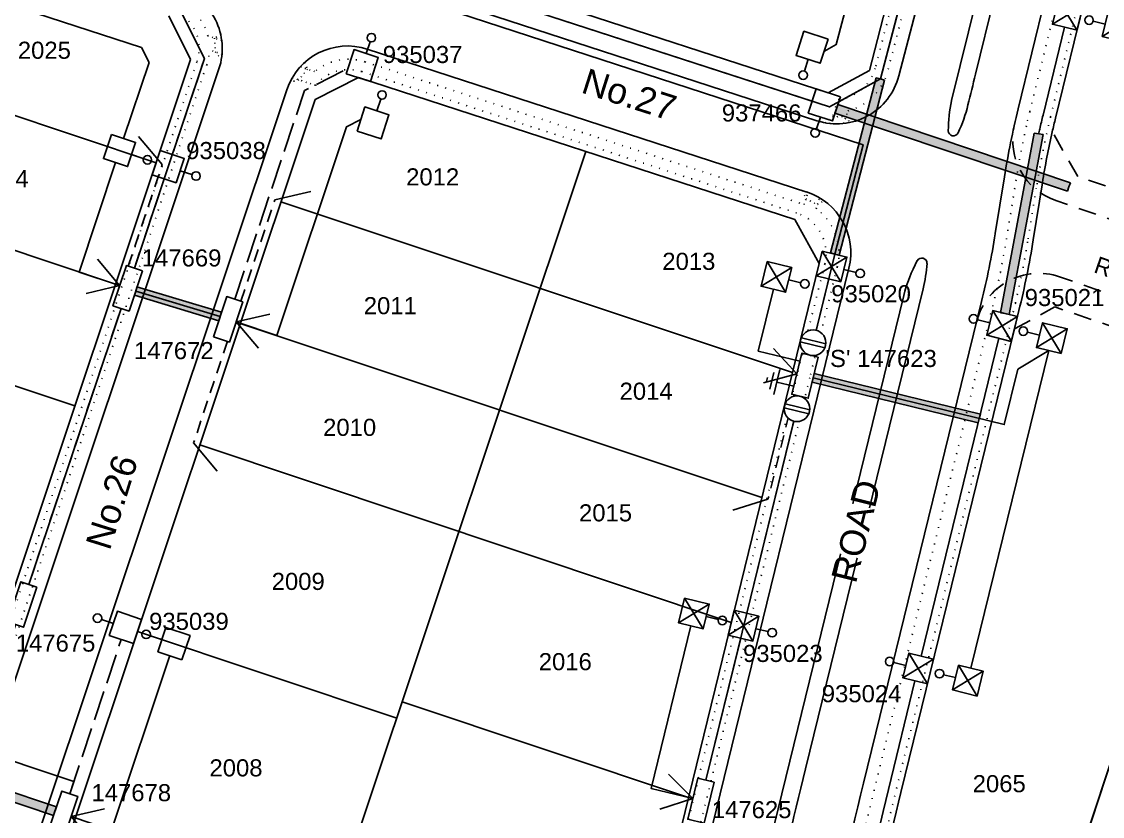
# Model space of a CAD drawing. Header units: metres. Extents: x 305482 to 305978, y 6275861 to 6276842.
# Drawn here: x 305585.5 to 305712, y 6276051.7 to 6276144.7 of the extents above; entities that cross this region are included whole.
import ezdxf
from ezdxf.enums import TextEntityAlignment as Align

# ---------------------------------------------------------------- set-up
doc = ezdxf.new("R2010")
doc.units = ezdxf.units.M
doc.header["$LTSCALE"] = 0.7
for name, pattern in [('Cable Exist OH', [1, 1, 0]), ('Dash', [5, 3, -2]), ('DOT', [6.35, 0, -6.35]), ('IE Trench LV', [6.5, 5, -1.5])]:
    doc.linetypes.add(name, pattern=pattern)
doc.layers.get('0').update_dxf_attribs({"color": 6})
for name, color, linetype in [('_User Miscellaneous11', 7, 'Continuous'), ('_User Miscellaneous3', 11, 'Continuous'), ('_User Miscellaneous4', 7, 'Continuous'), ('_User Miscellaneous7', 150, 'Continuous'), ('_User Miscellaneous8', 7, 'Continuous'), ('_User Miscellaneous9', 8, 'Continuous'), ('Cadastre Developer_SP_NEW', 4, 'Continuous'), ('Cadastre Land Parcels_SP_EXT', 4, 'Continuous'), ('Cadastre Roads_SP_NEW', 8, 'Continuous'), ('Duct_SP_NEW', 2, 'Continuous'), ('Equip_LV_NEW', 5, 'Continuous'), ('Mains_HV_NEW_V17', 2, 'Continuous'), ('Mains_LV_NEW_R6', 2, 'Continuous'), ('Mains_LV_NEW_T84', 2, 'Continuous'), ('Services_SP_NEW_UG', 2, 'Continuous'), ('SupportsUG_SP_LV_NEW', 2, 'Continuous'), ('SupportsUG_SP_LV_SL_NEW', 2, 'Continuous'), ('Trench_SP_NEW', 2, 'Continuous')]:
    doc.layers.add(name, color=color, linetype=linetype)
doc.layers.add('_User Miscellaneous5', color=7, linetype='Continuous', lineweight=35)
doc.layers.add('_User Notes', color=7, linetype='Continuous', plot=False)
doc.styles.add('ARIAL', font='arial.ttf', dxfattribs={"height": 2})
doc.styles.add('ARIAL 3.0', font='arial.ttf', dxfattribs={"height": 3})
doc.styles.add('Dot', font='dotfont.shx', dxfattribs={"height": 2})
doc.styles.add('POLE_LABEL', font='arial.ttf')
doc.styles.add('SL_LABEL', font='arial.ttf')
doc.styles.get("Standard").update_dxf_attribs({"font": 'arial.ttf'})
doc.styles.add('style1', font='iso3098b.shx')
doc.linetypes.add('Cable New UG', pattern='A,8,-1,["x",style1,S=3.5,R=0,X=0.35,Y=-1],-3.5', length=12.5)
doc.linetypes.add('Cable Z', pattern='A,8,-1,["Z",Standard,S=2.5,R=0,X=0.35,Y=-1.25],-3.5', length=12.5)
doc.linetypes.add('IE Trench HV', pattern='A,8,-2,["/",style1,S=2.5,R=0,X=0.1,Y=-1],-4.5', length=14.5)

# ---------------------------------------------------------------- blocks, each defined once
blk = doc.blocks.new('*U52')
at = {"lineweight": -3}
blk.add_lwpolyline([(-2.48, 2.49), (2.47, 2.49), (2.47, 0.51), (-2.48, 0.51)], close=True, dxfattribs=at)
for tag, flags, p in [('STREET_CODE', 9, (1.5, 3.5)), ('OWNED_BY', 9, (1.5, 3.3)), ('OPERATED_BY', 9, (1.5, 3.1)), ('STATE', 9, (1.5, 2.7)), ('SUPPORT_TYPE', 9, (1.5, 2.5)), ('MAINTAINED_BY', 9, (1.5, 2.9)), ('SUBURB', 9, (1.5, 1.7)), ('STREETNAME', 9, (1.5, 1.5)), ('USAGE', 9, (1.5, 2.3)), ('LEGEND', 9, (1.5, 2.1)), ('PARENT', 9, (1.5, 1.9)), ('LOCATION', 9, (1.5, 1.3)), ('Z', 1, (1.5, 0.9)), ('NOTES', 9, (1.5, 1.1))]:
    blk.add_attdef(tag, text='', height=0.2, dxfattribs=dict(flags=flags)).set_placement(p, align=Align.MIDDLE_LEFT)
at = {"layer": '_User Miscellaneous4', "style": 'ARIAL', "flags": 8}
blk.add_attdef('ASSET_NUM', text='', height=2, dxfattribs=at).set_placement((2, 5.5), align=Align.MIDDLE_LEFT)
blk = doc.blocks.new('A$C1B2C29DD')
at = {"layer": 'Services_SP_NEW_UG', "color": 2, "flags": 128}
for points in [[(0, 0), (-2.1, 3.44)], [(0, 0), (2.1, 3.44)]]:
    blk.add_lwpolyline(points, dxfattribs=at)
blk = doc.blocks.new('*U62')
at = {"layer": 'Services_SP_NEW_UG', "color": 2, "flags": 128}
blk.add_lwpolyline([(-14.94, -1.96), (-17.48, 1.53)], dxfattribs=at)
at = {"layer": 'Services_SP_NEW_UG', "color": 2, "linetype": 'Dash', "ltscale": 0.7, "flags": 128}
blk.add_lwpolyline([(-2.4, -0.95), (-14.94, -1.96)], dxfattribs=at)
blk = doc.blocks.new('*U63')
at = {"lineweight": -3}
blk.add_lwpolyline([(-2.47, 2.49), (2.48, 2.49), (2.48, 0.51), (-2.47, 0.51)], close=True, dxfattribs=at)
for tag, flags, p in [('STREET_CODE', 9, (1.5, 3.5)), ('OWNED_BY', 9, (1.5, 3.3)), ('OPERATED_BY', 9, (1.5, 3.1)), ('STATE', 9, (1.5, 2.7)), ('SUPPORT_TYPE', 9, (1.5, 2.5)), ('MAINTAINED_BY', 9, (1.5, 2.9)), ('SUBURB', 9, (1.5, 1.7)), ('STREETNAME', 9, (1.5, 1.5)), ('USAGE', 9, (1.5, 2.3)), ('LEGEND', 9, (1.5, 2.1)), ('PARENT', 9, (1.5, 1.9)), ('LOCATION', 9, (1.5, 1.3)), ('Z', 1, (1.5, 0.9)), ('NOTES', 9, (1.5, 1.1))]:
    blk.add_attdef(tag, text='', height=0.2, dxfattribs=dict(flags=flags)).set_placement(p, align=Align.MIDDLE_LEFT)
at = {"layer": '_User Miscellaneous4', "style": 'ARIAL', "flags": 8}
blk.add_attdef('ASSET_NUM', text='', height=2, dxfattribs=at).set_placement((2, 5.5), align=Align.MIDDLE_LEFT)
blk = doc.blocks.new('*U66')
at = {"layer": 'Services_SP_NEW_UG', "color": 2, "flags": 128}
blk.add_lwpolyline([(15, -0.75), (17.25, 2.93)], dxfattribs=at)
at = {"layer": 'Services_SP_NEW_UG', "color": 2, "linetype": 'Dash', "ltscale": 0.7, "flags": 128}
blk.add_lwpolyline([(2.47, -0.75), (15, -0.75)], dxfattribs=at)
blk = doc.blocks.new('*U68')
at = {"layer": 'Services_SP_NEW_UG', "color": 2, "flags": 128}
blk.add_lwpolyline([(15, -0.75), (17.25, 2.93)], dxfattribs=at)
at = {"layer": 'Services_SP_NEW_UG', "color": 2, "linetype": 'Dash', "ltscale": 0.7, "flags": 128}
blk.add_lwpolyline([(2.47, -0.75), (15, -0.75)], dxfattribs=at)
blk = doc.blocks.new('*U67')
at = {"layer": 'Services_SP_NEW_UG', "color": 2, "flags": 128}
blk.add_lwpolyline([(-15, -0.75), (-17.25, 2.93)], dxfattribs=at)
at = {"layer": 'Services_SP_NEW_UG', "color": 2, "linetype": 'Dash', "ltscale": 0.7, "flags": 128}
blk.add_lwpolyline([(-2.47, -0.75), (-15, -0.75)], dxfattribs=at)
blk = doc.blocks.new('*U242')
at = {"layer": '_User Miscellaneous7', "lineweight": -3}
for points in [[(0, -3.03), (0, -1.58)], [(-1.49, -3.03), (1.49, -6)], [(1.49, -3.03), (-1.49, -6)]]:
    blk.add_lwpolyline(points, dxfattribs=at)
blk.add_lwpolyline([(-1.49, -6), (1.49, -6), (1.49, -3.03), (-1.49, -3.03)], close=True, dxfattribs=at)
blk.add_circle((0, -1.08), 0.5, dxfattribs=at)
at = {"layer": '_User Miscellaneous8', "color": 2, "lineweight": -3}
blk.add_lwpolyline([(-1.49, 0), (1.49, 0), (1.49, 2.97), (-1.49, 2.97)], close=True, dxfattribs=at)
at = {"layer": '_User Miscellaneous9', "color": 2, "lineweight": -3}
for points in [[(-1.49, 2.97), (1.49, 0)], [(1.49, 2.97), (-1.49, -0.01)]]:
    blk.add_lwpolyline(points, dxfattribs=at)
at = {"style": 'POLE_LABEL', "flags": 9}
blk.add_attdef('STRUCTURE_PLANT_NUMBER', text='', height=0.2, dxfattribs=at).set_placement((1.64, 1.73), align=Align.MIDDLE_LEFT)
for tag, flags, p in [('STREET_CODE', 9, (1.64, 1.49)), ('COLUMN_TYPE', 9, (1.64, 1.29)), ('OWNED_BY', 9, (1.64, 1.09)), ('OPERATED_BY', 9, (1.64, 0.89)), ('STATE', 9, (1.64, 0.49)), ('MAINTAINED_BY', 9, (1.64, 0.69)), ('USAGE', 9, (1.64, 0.29)), ('LEGEND', 9, (1.64, 0.09)), ('SUBURB', 9, (1.64, -0.31)), ('STREETNAME', 9, (1.64, -0.51)), ('Z', 1, (1.64, -1.31)), ('PARENT', 9, (1.64, -0.11)), ('LOCATION', 9, (1.64, -0.71)), ('NOTES', 9, (1.64, -0.91)), ('LABEL_ALIGNMENT', 9, (1.64, -1.11))]:
    blk.add_attdef(tag, text='', height=0.2, dxfattribs=dict(flags=flags)).set_placement(p, align=Align.MIDDLE_LEFT)
at = {"layer": '_User Miscellaneous5', "style": 'ARIAL', "flags": 8}
blk.add_attdef('ASSET_NUM', text='', height=2, dxfattribs=at).set_placement((2, 3.49), align=Align.MIDDLE_LEFT)
blk = doc.blocks.new('*U161')
at = {"layer": '_User Miscellaneous7', "lineweight": -3}
blk.add_lwpolyline([(3.26, -3.02), (3.26, -1.57)], dxfattribs=at)
blk.add_lwpolyline([(1.78, -5.99), (4.75, -5.99), (4.75, -3.02), (1.78, -3.02)], close=True, dxfattribs=at)
blk.add_circle((3.26, -1.07), 0.5, dxfattribs=at)
at = {"layer": '_User Miscellaneous8', "color": 2, "lineweight": -3}
blk.add_lwpolyline([(-1.49, 0), (1.49, 0), (1.49, 2.97), (-1.49, 2.97)], close=True, dxfattribs=at)
at = {"style": 'POLE_LABEL', "flags": 9}
blk.add_attdef('STRUCTURE_PLANT_NUMBER', text='', height=0.2, dxfattribs=at).set_placement((1.64, 1.73), align=Align.MIDDLE_LEFT)
for tag, flags, p in [('STREET_CODE', 9, (1.64, 1.49)), ('COLUMN_TYPE', 9, (1.64, 1.29)), ('OWNED_BY', 9, (1.64, 1.09)), ('OPERATED_BY', 9, (1.64, 0.89)), ('STATE', 9, (1.64, 0.49)), ('MAINTAINED_BY', 9, (1.64, 0.69)), ('USAGE', 9, (1.64, 0.29)), ('LEGEND', 9, (1.64, 0.09)), ('SUBURB', 9, (1.64, -0.31)), ('STREETNAME', 9, (1.64, -0.51)), ('Z', 1, (1.64, -1.31)), ('PARENT', 9, (1.64, -0.11)), ('LOCATION', 9, (1.64, -0.71)), ('NOTES', 9, (1.64, -0.91)), ('LABEL_ALIGNMENT', 9, (1.64, -1.11))]:
    blk.add_attdef(tag, text='', height=0.2, dxfattribs=dict(flags=flags)).set_placement(p, align=Align.MIDDLE_LEFT)
at = {"layer": '_User Miscellaneous5', "style": 'ARIAL', "flags": 8}
blk.add_attdef('ASSET_NUM', text='', height=2, dxfattribs=at).set_placement((2, 3.49), align=Align.MIDDLE_LEFT)
blk = doc.blocks.new('*U107')
at = {"layer": '_User Miscellaneous8', "color": 2}
blk.add_line((0, 0), (0, 1.45), dxfattribs=at)
blk.add_circle((0, 1.95), 0.5, dxfattribs=at)
for tag, p, flags in [('Z', (0, 0), 1), ('OPERATED_BY', (0, -9.61), 9)]:
    blk.add_attdef(tag, p, '', height=0.2, dxfattribs=dict(flags=flags))
at = {"style": 'SL_LABEL', "flags": 9}
blk.add_attdef('STREET_CODE', text='', height=0.2, dxfattribs=at).set_placement((0, -0.2), align=Align.MIDDLE_LEFT)
at = {"flags": 9}
for tag, p in [('CONSTRUCTED_VOLTAGE', (0, -0.4)), ('CONTROL_TYPE', (0, -0.6)), ('LANTERN_PURPOSE', (0, -0.8)), ('LANTERN_TYPE', (0, -1)), ('NO_PHASES', (0, -1.2)), ('OPERATING_VOLTAGE', (0, -1.4)), ('ORIENTATION', (0, -1.6)), ('OWNED_BY', (0, -1.8)), ('STATE', (0, -2)), ('CEXIST', (0, -2.4)), ('CNEW', (0, -2.6)), ('USAGE', (0, -2.2)), ('CNUMBER', (0, -2.8)), ('CREMOVE', (0, -3)), ('CREPLACE', (0, -3.2)), ('LKINGHEIGHT', (0, -3.4)), ('LBRACKET', (0, -3.6)), ('LBRACKETVOCAB', (0, -3.8)), ('LCATEGORY', (0, -4)), ('LCHARGE1', (0, -4.2)), ('LCHARGE1PERCENT', (0, -4.4)), ('LCHARGE2', (0, -4.6)), ('LCHARGE2PERCENT', (0, -4.8)), ('LCHARGE3', (0, -5)), ('LCHARGE3PERCENT', (0, -5.2)), ('LEXIST', (0, -5.4)), ('LLAMP', (0, -5.6)), ('LLAMPVOCAB', (0, -5.8)), ('LMAST', (0, -6)), ('LMASTVOCAB', (0, -6.2)), ('LNEW', (0, -6.4)), ('LANTNUMBER', (0, -6.6)), ('LOUTREACH', (0, -7)), ('LOUTREACHVOCAB', (0, -7.2)), ('LRATECODE', (0, -7.4)), ('LREMOVE', (0, -7.6)), ('SUBURB', (0, -8.6)), ('STREETNAME', (0, -8.8)), ('LREPLACE', (0, -7.8)), ('LTYPE', (0, -8)), ('LTYPEVOCAB', (0, -8.2)), ('LEGEND', (0, -8.4)), ('LOCATION', (0, -9)), ('NOTES', (0, -9.2)), ('MAINTAINED_BY', (0, -9.86))]:
    blk.add_attdef(tag, text='', height=0.2, dxfattribs=at).set_placement(p, align=Align.MIDDLE_LEFT)
at = {"layer": '_User Notes', "style": 'SL_LABEL', "flags": 8}
blk.add_attdef('ASSET_NUM', text='', height=2.5, dxfattribs=at).set_placement((2, 2), align=Align.MIDDLE_LEFT)
at = {"layer": '_User Notes', "flags": 8}
blk.add_attdef('LNUMBER', text='', height=2.5, dxfattribs=at).set_placement((1.2, -2.8), align=Align.MIDDLE_LEFT)
blk = doc.blocks.new('*U158')
at = {"layer": '_User Miscellaneous7', "lineweight": -3}
blk.add_lwpolyline([(0, -3.03), (0, -1.58)], dxfattribs=at)
blk.add_lwpolyline([(-1.49, -6), (1.49, -6), (1.49, -3.03), (-1.49, -3.03)], close=True, dxfattribs=at)
blk.add_circle((0, -1.08), 0.5, dxfattribs=at)
at = {"layer": '_User Miscellaneous8', "color": 2, "lineweight": -3}
blk.add_lwpolyline([(-1.49, 0), (1.49, 0), (1.49, 2.97), (-1.49, 2.97)], close=True, dxfattribs=at)
at = {"style": 'POLE_LABEL', "flags": 9}
blk.add_attdef('STRUCTURE_PLANT_NUMBER', text='', height=0.2, dxfattribs=at).set_placement((1.64, 1.73), align=Align.MIDDLE_LEFT)
for tag, flags, p in [('STREET_CODE', 9, (1.64, 1.49)), ('COLUMN_TYPE', 9, (1.64, 1.29)), ('OWNED_BY', 9, (1.64, 1.09)), ('OPERATED_BY', 9, (1.64, 0.89)), ('STATE', 9, (1.64, 0.49)), ('MAINTAINED_BY', 9, (1.64, 0.69)), ('USAGE', 9, (1.64, 0.29)), ('LEGEND', 9, (1.64, 0.09)), ('SUBURB', 9, (1.64, -0.31)), ('STREETNAME', 9, (1.64, -0.51)), ('Z', 1, (1.64, -1.31)), ('PARENT', 9, (1.64, -0.11)), ('LOCATION', 9, (1.64, -0.71)), ('NOTES', 9, (1.64, -0.91)), ('LABEL_ALIGNMENT', 9, (1.64, -1.11))]:
    blk.add_attdef(tag, text='', height=0.2, dxfattribs=dict(flags=flags)).set_placement(p, align=Align.MIDDLE_LEFT)
at = {"layer": '_User Miscellaneous5', "style": 'ARIAL', "flags": 8}
blk.add_attdef('ASSET_NUM', text='', height=2, dxfattribs=at).set_placement((2, 3.49), align=Align.MIDDLE_LEFT)
blk = doc.blocks.new('*U162')
at = {"layer": '_User Miscellaneous7', "lineweight": -3}
for points in [[(2.73, -3.02), (2.73, -1.57)], [(1.25, -3.02), (4.22, -5.99)], [(4.22, -3.02), (1.25, -5.99)]]:
    blk.add_lwpolyline(points, dxfattribs=at)
blk.add_lwpolyline([(1.25, -5.99), (4.22, -5.99), (4.22, -3.02), (1.25, -3.02)], close=True, dxfattribs=at)
blk.add_circle((2.73, -1.07), 0.5, dxfattribs=at)
at = {"layer": '_User Miscellaneous8', "color": 2, "lineweight": -3}
blk.add_lwpolyline([(-1.49, 0), (1.49, 0), (1.49, 2.97), (-1.49, 2.97)], close=True, dxfattribs=at)
at = {"layer": '_User Miscellaneous9', "color": 2, "lineweight": -3}
for points in [[(-1.49, 2.97), (1.49, 0)], [(1.49, 2.97), (-1.49, -0.01)]]:
    blk.add_lwpolyline(points, dxfattribs=at)
at = {"style": 'POLE_LABEL', "flags": 9}
blk.add_attdef('STRUCTURE_PLANT_NUMBER', text='', height=0.2, dxfattribs=at).set_placement((1.64, 1.73), align=Align.MIDDLE_LEFT)
for tag, flags, p in [('STREET_CODE', 9, (1.64, 1.49)), ('COLUMN_TYPE', 9, (1.64, 1.29)), ('OWNED_BY', 9, (1.64, 1.09)), ('OPERATED_BY', 9, (1.64, 0.89)), ('STATE', 9, (1.64, 0.49)), ('MAINTAINED_BY', 9, (1.64, 0.69)), ('USAGE', 9, (1.64, 0.29)), ('LEGEND', 9, (1.64, 0.09)), ('SUBURB', 9, (1.64, -0.31)), ('STREETNAME', 9, (1.64, -0.51)), ('Z', 1, (1.64, -1.31)), ('PARENT', 9, (1.64, -0.11)), ('LOCATION', 9, (1.64, -0.71)), ('NOTES', 9, (1.64, -0.91)), ('LABEL_ALIGNMENT', 9, (1.64, -1.11))]:
    blk.add_attdef(tag, text='', height=0.2, dxfattribs=dict(flags=flags)).set_placement(p, align=Align.MIDDLE_LEFT)
at = {"layer": '_User Miscellaneous5', "style": 'ARIAL', "flags": 8}
blk.add_attdef('ASSET_NUM', text='', height=2, dxfattribs=at).set_placement((2, 3.49), align=Align.MIDDLE_LEFT)
blk = doc.blocks.new('*U95')
for tag, flags, p in [('ACTUAL_STATUS', 9, (1.5, 0)), ('CONSTRUCTED_VOLTAGE', 9, (1.5, -0.2)), ('OPERATING_VOLTAGE', 9, (1.5, -0.6)), ('ORIENTATION', 9, (1.5, -0.8)), ('STATE', 9, (1.5, -1)), ('SWITCH_TYPE', 9, (1.5, -1.2)), ('NO_PHASES', 9, (1.5, -0.4)), ('OWNED_BY', 9, (1.5, -1.8)), ('OPERATED_BY', 9, (1.5, -2)), ('TYPE', 9, (1.5, -2.6)), ('USAGE', 9, (1.5, -1.4)), ('NOTES', 9, (1.5, -1.6)), ('MAINTAINED_BY', 9, (1.5, -2.2)), ('NUMBER_OF_PHASES', 9, (1.5, -2.4)), ('Z', 1, (1.5, -2.8))]:
    blk.add_attdef(tag, text='', height=0.2, dxfattribs=dict(flags=flags)).set_placement(p, align=Align.MIDDLE_LEFT)
blk.add_wipeout([(0.22, -1.11), (0.35, -0.98), (0.47, -0.83), (0.56, -0.66), (0.63, -0.49), (0.68, -0.31), (0.71, -0.12), (0.72, 0.06), (0.7, 0.25), (0.65, 0.43), (0.59, 0.61), (0.5, 0.77), (0.39, 0.93), (0.27, 1.07), (0.13, 1.19), (-0.03, 1.29), (-0.2, 1.38), (-0.38, 1.44), (-0.56, 1.48), (-0.75, 1.49), (-0.93, 1.49), (-1.12, 1.46), (-1.3, 1.4), (-1.47, 1.32), (-1.63, 1.23), (-1.78, 1.11), (-1.91, 0.98), (-2.02, 0.83), (-2.12, 0.67), (-2.19, 0.49), (-2.24, 0.31), (-2.27, 0.13), (-2.27, -0.06), (-2.25, -0.25), (-2.21, -0.43), (-2.14, -0.61), (-2.06, -0.77), (-1.95, -0.93), (-1.82, -1.07), (-1.68, -1.19), (-1.52, -1.29), (-1.36, -1.38), (-1.18, -1.44), (-1, -1.48), (-0.81, -1.49), (-0.62, -1.49), (-0.44, -1.45), (-0.26, -1.4), (-0.09, -1.32), (0.07, -1.23)])
for p, q in [((-0.95, 1.49), (-1.1, -1.46)), ((-0.45, 1.46), (-0.61, -1.49))]:
    blk.add_line(p, q)
blk.add_circle((-0.78, 0), 1.5)
blk = doc.blocks.new('*U94')
for tag, flags, p in [('ACTUAL_STATUS', 9, (1.5, 0)), ('CONSTRUCTED_VOLTAGE', 9, (1.5, -0.2)), ('OPERATING_VOLTAGE', 9, (1.5, -0.6)), ('ORIENTATION', 9, (1.5, -0.8)), ('STATE', 9, (1.5, -1)), ('SWITCH_TYPE', 9, (1.5, -1.2)), ('NO_PHASES', 9, (1.5, -0.4)), ('OWNED_BY', 9, (1.5, -1.8)), ('OPERATED_BY', 9, (1.5, -2)), ('TYPE', 9, (1.5, -2.6)), ('USAGE', 9, (1.5, -1.4)), ('NOTES', 9, (1.5, -1.6)), ('MAINTAINED_BY', 9, (1.5, -2.2)), ('NUMBER_OF_PHASES', 9, (1.5, -2.4)), ('Z', 1, (1.5, -2.8))]:
    blk.add_attdef(tag, text='', height=0.2, dxfattribs=dict(flags=flags)).set_placement(p, align=Align.MIDDLE_LEFT)
blk.add_wipeout([(-1.78, 1.11), (-1.91, 0.98), (-2.02, 0.83), (-2.12, 0.67), (-2.19, 0.49), (-2.24, 0.31), (-2.27, 0.13), (-2.27, -0.06), (-2.25, -0.25), (-2.21, -0.43), (-2.14, -0.61), (-2.06, -0.77), (-1.95, -0.93), (-1.82, -1.07), (-1.68, -1.19), (-1.52, -1.29), (-1.36, -1.38), (-1.18, -1.44), (-1, -1.48), (-0.81, -1.49), (-0.62, -1.49), (-0.44, -1.45), (-0.26, -1.4), (-0.09, -1.32), (0.07, -1.23), (0.22, -1.11), (0.35, -0.98), (0.47, -0.83), (0.56, -0.66), (0.63, -0.49), (0.68, -0.31), (0.71, -0.12), (0.72, 0.06), (0.7, 0.25), (0.65, 0.43), (0.59, 0.61), (0.5, 0.77), (0.39, 0.93), (0.27, 1.07), (0.13, 1.19), (-0.03, 1.29), (-0.2, 1.38), (-0.38, 1.44), (-0.56, 1.48), (-0.75, 1.49), (-0.93, 1.49), (-1.12, 1.46), (-1.3, 1.4), (-1.47, 1.32), (-1.63, 1.23)])
for p, q in [((-1.1, -1.46), (-0.95, 1.49)), ((-0.61, -1.49), (-0.45, 1.46))]:
    blk.add_line(p, q)
blk.add_circle((-0.78, 0), 1.5)
blk = doc.blocks.new('Earth')
for p, q in [((0, -2.04), (0, 0)), ((-1.5, -2.04), (1.5, -2.04)), ((-1, -2.64), (1, -2.64)), ((-0.25, -3.24), (0.25, -3.24))]:
    blk.add_line(p, q)
blk = doc.blocks.new('*U218')
at = {"layer": '_User Miscellaneous7', "lineweight": -3}
blk.add_lwpolyline([(3.44, -3.01), (3.44, -1.56)], dxfattribs=at)
blk.add_lwpolyline([(1.96, -5.98), (4.93, -5.98), (4.93, -3.01), (1.96, -3.01)], close=True, dxfattribs=at)
blk.add_circle((3.44, -1.06), 0.5, dxfattribs=at)
at = {"layer": '_User Miscellaneous8', "color": 2, "lineweight": -3}
blk.add_lwpolyline([(-1.49, 0), (1.49, 0), (1.49, 2.97), (-1.49, 2.97)], close=True, dxfattribs=at)
at = {"style": 'POLE_LABEL', "flags": 9}
blk.add_attdef('STRUCTURE_PLANT_NUMBER', text='', height=0.2, dxfattribs=at).set_placement((1.64, 1.73), align=Align.MIDDLE_LEFT)
for tag, flags, p in [('STREET_CODE', 9, (1.64, 1.49)), ('COLUMN_TYPE', 9, (1.64, 1.29)), ('OWNED_BY', 9, (1.64, 1.09)), ('OPERATED_BY', 9, (1.64, 0.89)), ('STATE', 9, (1.64, 0.49)), ('MAINTAINED_BY', 9, (1.64, 0.69)), ('USAGE', 9, (1.64, 0.29)), ('LEGEND', 9, (1.64, 0.09)), ('SUBURB', 9, (1.64, -0.31)), ('STREETNAME', 9, (1.64, -0.51)), ('Z', 1, (1.64, -1.31)), ('PARENT', 9, (1.64, -0.11)), ('LOCATION', 9, (1.64, -0.71)), ('NOTES', 9, (1.64, -0.91)), ('LABEL_ALIGNMENT', 9, (1.64, -1.11))]:
    blk.add_attdef(tag, text='', height=0.2, dxfattribs=dict(flags=flags)).set_placement(p, align=Align.MIDDLE_LEFT)
at = {"layer": '_User Miscellaneous5', "style": 'ARIAL', "flags": 8}
blk.add_attdef('ASSET_NUM', text='', height=2, dxfattribs=at).set_placement((2, 3.49), align=Align.MIDDLE_LEFT)

msp = doc.modelspace()

# ---------------------------------------------------------------- hatches: boundary and pattern name
at = {"layer": '_User Miscellaneous11'}
h = msp.add_hatch(color=256, dxfattribs=at)
h.dxf.hatch_style = 1
h.paths.add_polyline_path([(305686.5, 6276137.87), (305685.49, 6276138.14), (305680.16, 6276117.65), (305681.17, 6276117.39)])
h = msp.add_hatch(color=256, dxfattribs=at)
h.dxf.hatch_style = 1
h.paths.add_polyline_path([(305681.02, 6276135), (305680.69, 6276134.01), (305707.91, 6276124.87), (305708.24, 6276125.86)])
h = msp.add_hatch(color=256, dxfattribs=at)
h.dxf.hatch_style = 1
h.paths.add_polyline_path([(305700.07, 6276110.65), (305701.09, 6276110.46), (305705.04, 6276131.49), (305704.01, 6276131.68)])
h = msp.add_hatch(color=256, dxfattribs=at)
h.dxf.hatch_style = 1
h.paths.add_polyline_path([(305598.99, 6276113.7), (305598.69, 6276112.7), (305608.57, 6276109.72), (305608.87, 6276110.71)])
h = msp.add_hatch(color=256, dxfattribs=at)
h.dxf.hatch_style = 1
h.paths.add_polyline_path([(305678.26, 6276103.56), (305678.02, 6276102.55), (305697.45, 6276097.79), (305697.7, 6276098.8)])
h = msp.add_hatch(color=256, dxfattribs=at)
h.dxf.hatch_style = 1
h.paths.add_polyline_path([(305576.91, 6276057.08), (305576.58, 6276056.09), (305589.23, 6276051.86), (305589.56, 6276052.85)])

# ---------------------------------------------------------------- linework, layer by layer
at = {"layer": '_User Miscellaneous3', "color": 3, "linetype": 'DOT', "ltscale": 0.2}
for p, q in [((305699.45, 6276193.21), (305685.41, 6276139.31)), ((305700.9, 6276192.83), (305686.86, 6276138.93)), ((305703.48, 6276134.16), (305717.26, 6276190.36)), ((305705.91, 6276133.57), (305719.69, 6276189.76)), ((305607.16, 6276139.66), (305607.03, 6276139.28)), ((305703.3, 6276119.29), (305704.24, 6276125.18)), ((305701.81, 6276111.79), (305702.5, 6276114.95))]:
    msp.add_line(p, q, dxfattribs=at)
at = {"layer": '_User Miscellaneous3', "color": 3, "linetype": 'DOT', "ltscale": 0.1}
for p, q in [((305608.91, 6276142.5), (305607.29, 6276143.04)), ((305608.94, 6276140.91), (305607.47, 6276141.4)), ((305619.78, 6276138.87), (305618.1, 6276139.43)), ((305619.87, 6276137.26), (305617.16, 6276138.16))]:
    msp.add_line(p, q, dxfattribs=at)
for points in [[(305608.8, 6276143.17), (305608.06, 6276142.78), (305608.16, 6276141.17), (305608.86, 6276140.3)], [(305618.58, 6276139.9), (305618.94, 6276139.15), (305617.94, 6276137.9), (305616.88, 6276137.62)], [(305676.95, 6276124.93), (305677.27, 6276123.98), (305678.63, 6276123.31), (305679.41, 6276123.76)]]:
    msp.add_lwpolyline(points, dxfattribs=at)
at = {"layer": '_User Miscellaneous3', "color": 3, "linetype": 'DOT', "ltscale": 0.2, "flags": 128}
msp.add_lwpolyline([(305680.14, 6276132.79), (305681.05, 6276135.6)], dxfattribs=at)
at = {"layer": '_User Miscellaneous3', "color": 3, "linetype": 'DOT', "ltscale": 0.1, "flags": 128}
for points in [[(305679.53, 6276132.88), (305680.39, 6276133.57), (305681.99, 6276133.64), (305682.38, 6276132.9)], [(305681.72, 6276132.8), (305682.2, 6276134.28)], [(305677.06, 6276123.31), (305677.52, 6276124.74)], [(305678.48, 6276122.83), (305678.89, 6276124.1)]]:
    msp.add_lwpolyline(points, dxfattribs=at)
at = {"layer": '_User Miscellaneous3', "color": 3, "linetype": 'DOT', "ltscale": 0.2, "flags": 128}
msp.add_lwpolyline([(305699.62, 6276113.44, 0.015704), (305700.83, 6276119.69), (305701.9, 6276126.34, -0.003713), (305702.14, 6276127.79)], format="xyb", dxfattribs=at)
at = {"layer": '_User Miscellaneous3', "color": 3, "linetype": 'DOT', "ltscale": 0.2}
for centre, radius, start, end in [((305601.47, 6276141.56), 4.8, 341.5283, 71.9999), ((305601.47, 6276141.56), 6, 14.2555, 71.9999), ((305601.47, 6276141.56), 6, 341.5283, 358.4246), ((305623.76, 6276134.11), 6.2, 71.9984, 129.9097), ((305623.76, 6276134.11), 5, 71.9984, 141.0357), ((305680.57, 6276140.57), 5, 275.4778, 345.3983), ((305680.57, 6276140.57), 6.5, 284.495, 345.3983), ((305799.25, 6276110.69), 98.6, 166.2278, 167.2169), ((305800.69, 6276110.37), 97.57, 166.2453, 171.2686), ((305799.25, 6276110.69), 98.6, 167.2169, 170.016), ((305674.65, 6276117.58), 5, 345.8603, 70.5004), ((305674.65, 6276117.58), 6.5, 345.8603, 53.9242), ((305600.71, 6276135.79), 103.9, 348.4325, 350.8655), ((307696.4, 6275608.26), 2079.92, 165.86027, 166.22781), ((307696.4, 6275608.26), 2078.42, 165.86027, 166.22781)]:
    msp.add_arc(centre, radius, start, end, dxfattribs=at)
at = {"layer": '_User Miscellaneous9', "linetype": 'Dash'}
for p, q in [((305709.1, 6276126.6), (305706.12, 6276131.82)), ((305725.58, 6276120.93), (305709.1, 6276126.6)), ((305724.44, 6276117.62), (305706.54, 6276123.78)), ((305721.74, 6276109.78), (305706.97, 6276114.86)), ((305701.68, 6276108.76), (305706.42, 6276111.34)), ((305720.6, 6276106.47), (305706.42, 6276111.34))]:
    msp.add_line(p, q, dxfattribs=at)
at = {"layer": '_User Miscellaneous9', "linetype": 'Dash', "flags": 128}
for points in [[(305706.54, 6276123.78, -0.38198), (305701.66, 6276132.51)], [(305697.24, 6276109.55, -0.441087), (305706.97, 6276114.86)]]:
    msp.add_lwpolyline(points, format="xyb", dxfattribs=at)
at = {"layer": 'Cadastre Developer_SP_NEW'}
for p, q in [((305665.44, 6275913.41), (305776.43, 6276251.48)), ((305698.86, 6276193.31), (305684.71, 6276139.01)), ((305706.49, 6276133.43), (305720.27, 6276189.62)), ((305580, 6276168.83), (305679.9, 6276136.38)), ((305605.27, 6276140.3), (305602.71, 6276145.37)), ((305578.89, 6276061.35), (305605.27, 6276140.3)), ((305569.93, 6276138.67), (305601.23, 6276128.21)), ((305679.9, 6276136.38), (305684.71, 6276139.01)), ((305624.9, 6276138.16), (305619.83, 6276135.6)), ((305624.9, 6276138.16), (305676, 6276121.55)), ((305585.7, 6276033.45), (305619.83, 6276135.6)), ((305704.96, 6276125.85), (305703.89, 6276119.2)), ((305565.18, 6276124.44), (305596.48, 6276113.99)), ((305676, 6276121.55), (305678.85, 6276116.43)), ((305678.85, 6276116.43), (305636.66, 6275944.3)), ((305701.68, 6276108.76), (305702.21, 6276110.91)), ((305560.42, 6276110.22), (305591.72, 6276099.76)), ((305688.4, 6276054.56), (305701.68, 6276108.76)), ((305599.04, 6276073.38), (305629.4, 6276063.24)), ((305630.03, 6276065.14), (305663.54, 6276053.95))]:
    msp.add_line(p, q, dxfattribs=at)
for centre, radius, start, end in [((305799.25, 6276110.69), 95.5, 166.2278, 167.2169), ((305799.25, 6276110.69), 95.5, 167.2169, 170.8656), ((305600.72, 6276135.78), 104.5, 346.2278, 350.8656), ((305600.72, 6276135.78), 104.5, 346.2278, 350.8656), ((306162.85, 6275938.26), 488.5, 166.2278, 170.667)]:
    msp.add_arc(centre, radius, start, end, dxfattribs=at)
at = {"layer": 'Cadastre Land Parcels_SP_EXT', "linetype": 'Continuous'}
for points in [[(305583.88, 6275932.8), (305618.47, 6275920.9), (305662.91, 6275905.6), (305859.83, 6276505.62), (305709.76, 6276557.25), (305611.04, 6276261.75), (305510.04, 6275959.42)], [(305946.49, 6276475.84), (305859.83, 6276505.62), (305662.91, 6275905.6), (305668.92, 6275903.54), (305684.6, 6275898.15), (305701.59, 6275892.3)]]:
    msp.add_lwpolyline(points, dxfattribs=at)
at = {"layer": 'Cadastre Roads_SP_NEW'}
for p, q in [((305708.65, 6276193.88), (305694.33, 6276135.47)), ((305702.3, 6276192.65), (305688.16, 6276138.36)), ((305709.57, 6276189.23), (305697.15, 6276138.56)), ((305702.12, 6276134.5), (305711.98, 6276174.72)), ((305625.95, 6276141.5), (305677.4, 6276124.78)), ((305608.58, 6276139.19), (305582.21, 6276060.24)), ((305587.3, 6276049.26), (305616.52, 6276136.74)), ((305699.45, 6276119.91), (305700.52, 6276126.57)), ((305682.32, 6276115.88), (305663.05, 6276037.25)), ((305688.74, 6276112.66), (305669.85, 6276035.58)), ((305684.03, 6276055.63), (305697.84, 6276111.98))]:
    msp.add_line(p, q, dxfattribs=at)
at = {"layer": 'Cadastre Roads_SP_NEW', "flags": 128}
msp.add_lwpolyline([(305688.16, 6276138.36, -0.431692), (305678.58, 6276133.12), (305579.75, 6276165.23)], format="xyb", dxfattribs=at)
at = {"layer": 'Cadastre Roads_SP_NEW'}
for points in [[(305696.24, 6276134.96, -0.003735), (305697.15, 6276138.56)], [(305691, 6276113.46), (305677.23, 6276057.29, 0.011372), (305673.19, 6276039.4), (305672.29, 6276034.96)]]:
    msp.add_lwpolyline(points, format="xyb", dxfattribs=at)
for centre, radius, start, end in [((305601.47, 6276141.56), 7.5, 341.5283, 71.9999), ((305623.63, 6276134.36), 7.5, 71.9999, 161.5283), ((305710.95, 6276131.89), 17, 167.8655, 179.78), ((305680.99, 6276138.51), 15.66, 334.2033, 346.9291), ((305799.25, 6276110.69), 100, 166.2278, 170.8656), ((305694.55, 6276131.95), 0.6, 179.78, 335.2523), ((305675.04, 6276117.66), 7.5, 346.2278, 71.9999), ((305600.72, 6276135.78), 100, 346.2278, 350.8656), ((305690.85, 6276116.46), 0.6, 355.7695, 151.4122), ((305705.25, 6276108.62), 17, 151.4122, 166.2401), ((305674.49, 6276117.51), 17, 346.2278, 356.3608), ((306162.85, 6275938.26), 493, 166.2278, 168.8845)]:
    msp.add_arc(centre, radius, start, end, dxfattribs=at)
at = {"layer": 'Duct_SP_NEW'}
for p, q in [((305685.49, 6276138.14), (305680.16, 6276117.65)), ((305686.5, 6276137.87), (305681.17, 6276117.39)), ((305685.49, 6276138.14), (305686, 6276138.01)), ((305686.5, 6276137.87), (305686, 6276138.01)), ((305681.02, 6276135), (305680.85, 6276134.5)), ((305681.02, 6276135), (305708.24, 6276125.86)), ((305680.68, 6276134.01), (305680.85, 6276134.5)), ((305680.68, 6276134.01), (305707.91, 6276124.88)), ((305700.07, 6276110.65), (305704.01, 6276131.68)), ((305701.09, 6276110.46), (305705.04, 6276131.49)), ((305704.01, 6276131.68), (305704.53, 6276131.58)), ((305705.04, 6276131.49), (305704.53, 6276131.58)), ((305708.24, 6276125.86), (305708.07, 6276125.37)), ((305707.91, 6276124.88), (305708.07, 6276125.37)), ((305680.16, 6276117.65), (305680.66, 6276117.52)), ((305681.17, 6276117.39), (305680.66, 6276117.52)), ((305598.69, 6276112.7), (305598.84, 6276113.2)), ((305598.99, 6276113.7), (305598.84, 6276113.2)), ((305598.99, 6276113.7), (305608.87, 6276110.71)), ((305598.69, 6276112.7), (305608.57, 6276109.72)), ((305608.87, 6276110.71), (305608.72, 6276110.21)), ((305700.07, 6276110.65), (305700.58, 6276110.56)), ((305608.57, 6276109.72), (305608.72, 6276110.21)), ((305701.09, 6276110.46), (305700.58, 6276110.56)), ((305678.02, 6276102.55), (305678.14, 6276103.05)), ((305678.26, 6276103.56), (305678.14, 6276103.05)), ((305678.26, 6276103.56), (305697.7, 6276098.8)), ((305678.02, 6276102.55), (305697.45, 6276097.79)), ((305697.45, 6276097.79), (305697.57, 6276098.29)), ((305697.7, 6276098.8), (305697.57, 6276098.29)), ((305589.56, 6276052.85), (305576.91, 6276057.08)), ((305589.23, 6276051.86), (305576.58, 6276056.09)), ((305589.56, 6276052.85), (305589.39, 6276052.36)), ((305589.23, 6276051.86), (305589.39, 6276052.36))]:
    msp.add_line(p, q, dxfattribs=at)
at = {"layer": 'Mains_HV_NEW_V17', "color": 2, "linetype": 'Cable New UG', "lineweight": 0, "flags": 128}
msp.add_lwpolyline([(305616.81, 6276177.66), (305612.57, 6276164.63), (305612.57, 6276164.63), (305610.4, 6276157.18), (305639.02, 6276148.08), (305680.05, 6276134.75), (305686, 6276138.01), (305689.52, 6276151.51), (305693.81, 6276167.98), (305700.68, 6276194.37), (305706.2, 6276214.8, -0.004982), (305709.11, 6276224.49, -0.003836), (305711.48, 6276231.91), (305714.96, 6276242.5), (305715.94, 6276245.48, 0.002199), (305717.19, 6276249.34, 0.002199)], format="xyb", dxfattribs=at)
at = {"layer": 'Mains_LV_NEW_R6', "color": 2, "linetype": 'Cable Z', "ltscale": 0.9}
for p, q in [((305576.59, 6276149.12), (305599.53, 6276141.67)), ((305600.4, 6276139.94), (305599.53, 6276141.67)), ((305597.43, 6276131.05), (305600.4, 6276139.94))]:
    msp.add_line(p, q, dxfattribs=at)
at = {"layer": 'Mains_LV_NEW_R6', "color": 2, "linetype": 'Cable Z', "ltscale": 0.9, "flags": 128}
for points in [[(305682.96, 6276150.15), (305680.84, 6276142.02), (305679.44, 6276141.26), (305679.43, 6276141.26)], [(305596.49, 6276128.23), (305592.21, 6276115.41), (305596.96, 6276113.83)], [(305673.48, 6276113.41), (305671.71, 6276106.18), (305676.57, 6276104.98)], [(305705.7, 6276106.25), (305702.07, 6276104.05), (305700.49, 6276097.58), (305678.14, 6276103.05)], [(305705.7, 6276106.25), (305696.59, 6276069.07)], [(305663.83, 6276074.04), (305659.17, 6276055.02), (305664.03, 6276053.82)], [(305591.27, 6276051.73), (305596.02, 6276050.14), (305602.84, 6276070.55)]]:
    msp.add_lwpolyline(points, dxfattribs=at)
at = {"layer": 'Mains_LV_NEW_T84', "color": 2, "linetype": 'Cable New UG', "ltscale": 0.8}
msp.add_line((305598.84, 6276113.2), (305608.72, 6276110.21), dxfattribs=at)
at = {"layer": 'Mains_LV_NEW_T84', "color": 2, "linetype": 'Cable New UG', "flags": 128}
for points in [[(305692.56, 6276163.19), (305689.52, 6276151.51), (305686, 6276138.01), (305680.05, 6276134.75), (305639.02, 6276148.08)], [(305602.91, 6276158.77), (305599.41, 6276148.02), (305603.77, 6276146.6), (305606.89, 6276140.41), (305602.18, 6276126.33), (305598.68, 6276115.86)], [(305597.12, 6276111.16), (305586.33, 6276078.87)], [(305677.77, 6276105.7), (305677.77, 6276105.69)], [(305676.59, 6276100.89), (305676.59, 6276100.88)], [(305675.88, 6276097.98), (305670.37, 6276075.5), (305665.58, 6276055.99)], [(305584.76, 6276074.17), (305580.22, 6276060.59), (305579.56, 6276059.83), (305591.59, 6276055.81), (305591.12, 6276054.39)]]:
    msp.add_lwpolyline(points, dxfattribs=at)
at = {"layer": 'Trench_SP_NEW', "linetype": 'IE Trench HV', "ltscale": 0.9, "flags": 128}
for points in [[(305688.77, 6276148.64), (305686, 6276138.01), (305681.12, 6276135.33)], [(305678.02, 6276135.41), (305639.02, 6276148.08)], [(305699.87, 6276107.67), (305690.76, 6276070.5)], [(305676.59, 6276100.89), (305670.37, 6276075.5)], [(305669.66, 6276072.61), (305665.58, 6276055.99)]]:
    msp.add_lwpolyline(points, dxfattribs=at)
at = {"layer": 'Trench_SP_NEW', "linetype": 'IE Trench LV', "flags": 128}
for points in [[(305599.41, 6276148.02), (305603.77, 6276146.6), (305606.89, 6276140.41), (305603.12, 6276129.15)], [(305610.44, 6276112.25), (305618.6, 6276136.66), (305623.68, 6276139.23)], [(305602.18, 6276126.33), (305598.68, 6276115.86)], [(305597.12, 6276111.16), (305586.33, 6276078.87)], [(305591.12, 6276054.39), (305597.15, 6276072.45)]]:
    msp.add_lwpolyline(points, dxfattribs=at)
at = {"layer": 'Trench_SP_NEW', "linetype": 'IE Trench HV', "ltscale": 0.8, "flags": 128}
msp.add_lwpolyline([(305707.56, 6276144.06), (305705.04, 6276133.78, 0.004316), (305704.65, 6276132.15, 0.001508), (305704.53, 6276131.58, 0.001508)], format="xyb", dxfattribs=at)
at = {"layer": 'Trench_SP_NEW', "linetype": 'IE Trench HV', "ltscale": 0.6, "flags": 128}
msp.add_lwpolyline([(305679.96, 6276114.63), (305677.77, 6276105.69)], dxfattribs=at)
at = {"layer": 'Trench_SP_NEW', "linetype": 'IE Trench HV', "ltscale": 0.9, "flags": 128}
msp.add_lwpolyline([(305690.05, 6276067.61), (305686.94, 6276054.91, 0.010932), (305682.3, 6276034, 0.010932)], format="xyb", dxfattribs=at)

# ---------------------------------------------------------------- block references
at = {"layer": 'Services_SP_NEW_UG'}
for name, p, rotation in [('*U66', (305596.48, 6276113.99), 71.52828401251566), ('*U67', (305611.08, 6276109.42), 251.5282839095675), ('*U68', (305611.08, 6276109.42), 251.5282838793478), ('*U62', (305675.72, 6276103.65), 71.52828400989807)]:
    msp.add_blockref(name, p, dxfattribs=dict(at, rotation=rotation))
at = {"layer": 'Services_SP_NEW_UG', "color": 2}
for p, rotation in [((305596.96, 6276113.83), 71.52828396302975), ((305610.6, 6276109.59), 251.5282839807878), ((305676.22, 6276103.53), 74.02322720476889), ((305664.03, 6276053.82), 76.22781047751467), ((305591.27, 6276051.73), 251.5282840251249)]:
    msp.add_blockref('A$C1B2C29DD', p, dxfattribs=dict(at, rotation=rotation))
at = {"layer": 'SupportsUG_SP_LV_NEW'}
ref = msp.add_blockref('*U52', (305596.48, 6276113.99), dxfattribs=dict(at, rotation=251.5282839680339))
ref.add_attrib('ASSET_NUM_001', '147669', (305599.55, 6276116.07), dxfattribs={"layer": '_User Miscellaneous4', "height": 2, "style": 'ARIAL'})
ref = msp.add_blockref('*U52', (305611.08, 6276109.42), dxfattribs=dict(at, rotation=71.52828396382785))
ref.add_attrib('ASSET_NUM_001', '147672', (305598.64, 6276105.23), dxfattribs={"layer": '_User Miscellaneous4', "height": 2, "style": 'ARIAL'})
ref = msp.add_blockref('*U52', (305675.72, 6276103.65), dxfattribs=dict(at, rotation=256.2278105065265))
ref.add_attrib('ASSET_NUM_001', "'S' 147623", (305679.57, 6276104.31), dxfattribs={"layer": '_User Miscellaneous4', "height": 2, "style": 'ARIAL'})
ref = msp.add_blockref('*U52', (305584.12, 6276077), dxfattribs=dict(at, rotation=251.5282839749777))
ref.add_attrib('ASSET_NUM_001', '147675', (305584.8, 6276071.02), dxfattribs={"layer": '_User Miscellaneous4', "height": 2, "style": 'ARIAL'})
ref = msp.add_blockref('*U52', (305591.76, 6276051.57), dxfattribs=dict(at, rotation=71.52828396523675))
ref.add_attrib('ASSET_NUM_001', '147678', (305593.66, 6276053.52), dxfattribs={"layer": '_User Miscellaneous4', "height": 2, "style": 'ARIAL'})
ref = msp.add_blockref('*U63', (305663.54, 6276053.95), dxfattribs=dict(at, rotation=256.2278105296865))
ref.add_attrib('ASSET_NUM_001', '147625', (305666.27, 6276051.54), dxfattribs={"layer": '_User Miscellaneous4', "height": 2, "style": 'ARIAL'})
at = {"layer": 'SupportsUG_SP_LV_SL_NEW', "ltscale": 0.5}
ref = msp.add_blockref('*U242', (305709.37, 6276145.14), dxfattribs=dict(at, rotation=76.22781051787179))
ref.add_attrib('ASSET_NUM_001', '935019', (305710.94, 6276148.03), dxfattribs={"layer": '_User Miscellaneous5', "height": 2, "style": 'ARIAL'})
ref = msp.add_blockref('*U218', (305679.9, 6276136.38), dxfattribs=dict(at, rotation=161.9998629504461))
ref.add_attrib('ASSET_NUM_001', '937466', (305667.44, 6276133.03), dxfattribs={"layer": '_User Miscellaneous5', "height": 2, "style": 'ARIAL'})
for p, rotation in [((305625.82, 6276140.98), 341.9998629747781), ((305678.98, 6276133.55), 161.9998629504461), ((305604.05, 6276127.27), 251.5282839894382), ((305681.74, 6276115.73), 256.227810532333), ((305698.8, 6276109.47), 76.22781052809862), ((305596.23, 6276074.32), 71.52828399547629), ((305671.44, 6276073.7), 256.227810532333), ((305688.98, 6276069.4), 76.22781050841677)]:
    msp.add_blockref('*U107', p, dxfattribs=dict(at, rotation=rotation))
ref = msp.add_blockref('*U161', (305624.9, 6276138.16), dxfattribs=dict(at, rotation=341.9998629747781))
ref.add_attrib('ASSET_NUM_001', '935037', (305627.76, 6276139.87), dxfattribs={"layer": '_User Miscellaneous5', "height": 2, "style": 'ARIAL'})
ref = msp.add_blockref('*U158', (305601.23, 6276128.21), dxfattribs=dict(at, rotation=251.5282839894382))
ref.add_attrib('ASSET_NUM_001', '935038', (305604.75, 6276128.63), dxfattribs={"layer": '_User Miscellaneous5', "height": 2, "style": 'ARIAL'})
ref = msp.add_blockref('*U162', (305678.85, 6276116.43), dxfattribs=dict(at, rotation=256.227810532333))
ref.add_attrib('ASSET_NUM_001', '935020', (305680.25, 6276111.88), dxfattribs={"layer": '_User Miscellaneous5', "height": 2, "style": 'ARIAL'})
ref = msp.add_blockref('*U242', (305701.68, 6276108.76), dxfattribs=dict(at, rotation=76.22781052809862))
ref.add_attrib('ASSET_NUM_001', '935021', (305702.89, 6276111.44), dxfattribs={"layer": '_User Miscellaneous5', "height": 2, "style": 'ARIAL'})
ref = msp.add_blockref('*U242', (305668.55, 6276074.41), dxfattribs=dict(at, rotation=256.227810532333))
ref.add_attrib('ASSET_NUM_001', '935023', (305669.92, 6276069.81), dxfattribs={"layer": '_User Miscellaneous5', "height": 2, "style": 'ARIAL'})
ref = msp.add_blockref('*U158', (305599.04, 6276073.38), dxfattribs=dict(at, rotation=71.52828399547629))
ref.add_attrib('ASSET_NUM_001', '935039', (305600.41, 6276073.56), dxfattribs={"layer": '_User Miscellaneous5', "height": 2, "style": 'ARIAL'})
ref = msp.add_blockref('*U242', (305691.86, 6276068.7), dxfattribs=dict(at, rotation=76.22781050841677))
ref.add_attrib('ASSET_NUM_001', '935024', (305679.14, 6276065.1), dxfattribs={"layer": '_User Miscellaneous5', "height": 2, "style": 'ARIAL'})

# ---------------------------------------------------------------- texts
at = {"layer": '_User Miscellaneous9', "style": 'Dot'}
msp.add_text('ROADWAY', height=2, rotation=340.9168, dxfattribs=at).set_placement((305717.19, 6276112.59), align=Align.BOTTOM_CENTER)
at = {"layer": 'Cadastre Roads_SP_NEW', "color": 3, "insert": (305656.61, 6276136.16), "char_height": 3, "attachment_point": 5, "rotation": 342.2823, "style": 'ARIAL 3.0'}
msp.add_mtext_dynamic_manual_height_columns('No.27', width=14.5112, gutter_width=15, heights=[0], dxfattribs=at)

# ---------------------------------------------------------------- next in the draw order: texts
at = {"layer": 'Cadastre Developer_SP_NEW', "char_height": 2, "attachment_point": 5, "style": 'ARIAL', "bg_fill": 3, "box_fill_scale": 1.1, "bg_fill_color": 256, "bg_fill_transparency": 0}
for s, insert in [('2025', (305588.15, 6276141.35)), ('2024', (305583.2, 6276126.33)), ('2012', (305633.6, 6276126.54)), ('2013', (305663.58, 6276116.66)), ('2011', (305628.64, 6276111.47)), ('2014', (305658.58, 6276101.47)), ('2010', (305623.88, 6276097.24)), ('2015', (305653.83, 6276087.24)), ('2009', (305617.86, 6276079.22)), ('2016', (305649.12, 6276069.83)), ('2008', (305610.58, 6276057.41)), ('2065', (305699.91, 6276055.56))]:
    msp.add_mtext(s, dxfattribs=dict(at, insert=insert))

# ---------------------------------------------------------------- next in the draw order: linework, layer by layer
at = {"layer": '_User Miscellaneous3', "color": 3, "linetype": 'DOT', "ltscale": 0.2}
for p, q in [((305579.65, 6276061.09), (305606.02, 6276140.04)), ((305625.67, 6276140.01), (305677.06, 6276123.31)), ((305580.79, 6276060.71), (305607.03, 6276139.28)), ((305625.3, 6276138.87), (305676.32, 6276122.29)), ((305676.28, 6276103.41), (305660.23, 6276037.94)), ((305677.74, 6276103.05), (305661.69, 6276037.58))]:
    msp.add_line(p, q, dxfattribs=at)
at = {"layer": '_User Miscellaneous3', "color": 3, "linetype": 'DOT', "ltscale": 0.2, "flags": 128}
for points in [[(305699.62, 6276113.44, -0.004533), (305699.2, 6276111.65), (305698.67, 6276109.5), (305685.39, 6276055.29, 0.011623), (305680.46, 6276032.98, 0.011623)], [(305701.81, 6276111.79, -0.001838), (305701.63, 6276111.05), (305701.1, 6276108.9), (305687.82, 6276054.7, 0.011697), (305682.89, 6276032.35)]]:
    msp.add_lwpolyline(points, format="xyb", dxfattribs=at)
at = {"layer": 'Cadastre Developer_SP_NEW'}
for p, q in [((305604.97, 6275990.12), (305651.53, 6276129.51)), ((305615.84, 6276123.65), (305675.72, 6276103.65)), ((305611.08, 6276109.42), (305672.14, 6276089.03)), ((305606.33, 6276095.2), (305668.55, 6276074.41))]:
    msp.add_line(p, q, dxfattribs=at)
at = {"layer": 'Mains_LV_NEW_R6', "color": 2, "linetype": 'Cable Z', "ltscale": 0.9, "flags": 128}
msp.add_lwpolyline([(305610.6, 6276109.59), (305615.35, 6276108), (305623.51, 6276132.42), (305625.18, 6276133.26)], dxfattribs=at)
at = {"layer": 'Mains_LV_NEW_T84', "color": 2, "linetype": 'Cable New UG', "flags": 128}
msp.add_lwpolyline([(305617.82, 6276178.88), (305618.75, 6276181.73), (305623.91, 6276180.06), (305618.56, 6276163.6), (305612.34, 6276165.63), (305608.8, 6276154.74), (305638.09, 6276145.23), (305684, 6276130.31), (305680.66, 6276117.52), (305678.48, 6276108.6)], dxfattribs=at)

# ---------------------------------------------------------------- next in the draw order: block references
at = {"layer": 'Equip_LV_NEW', "linetype": 'Cable Exist OH', "lineweight": 0, "rotation": 79.23075128317723}
for name, p in [('*U95', (305678.27, 6276107.91)), ('*U94', (305676.38, 6276100.19))]:
    msp.add_blockref(name, p, dxfattribs=at)

# ---------------------------------------------------------------- next in the draw order: texts
at = {"layer": 'Cadastre Roads_SP_NEW', "color": 3, "char_height": 3, "attachment_point": 5, "style": 'ARIAL 3.0', "bg_fill": 3, "box_fill_scale": 1.5, "bg_fill_color": 256, "bg_fill_transparency": 0}
for s, insert, rotation in [('No.26', (305596.06, 6276088.52), 72.5825), ('ROAD', (305683.16, 6276085.11), 75.8835)]:
    msp.add_mtext_dynamic_manual_height_columns(s, width=3, gutter_width=15, heights=[0], dxfattribs=dict(at, insert=insert, rotation=rotation))

# ---------------------------------------------------------------- next in the draw order: block references
at = {"layer": 'Equip_LV_NEW', "linetype": 'Cable Exist OH', "lineweight": 0, "rotation": 256.2278105315908}
msp.add_blockref('Earth', (305675.86, 6276102.07), dxfattribs=at)

doc.saveas('drawing.dxf')
